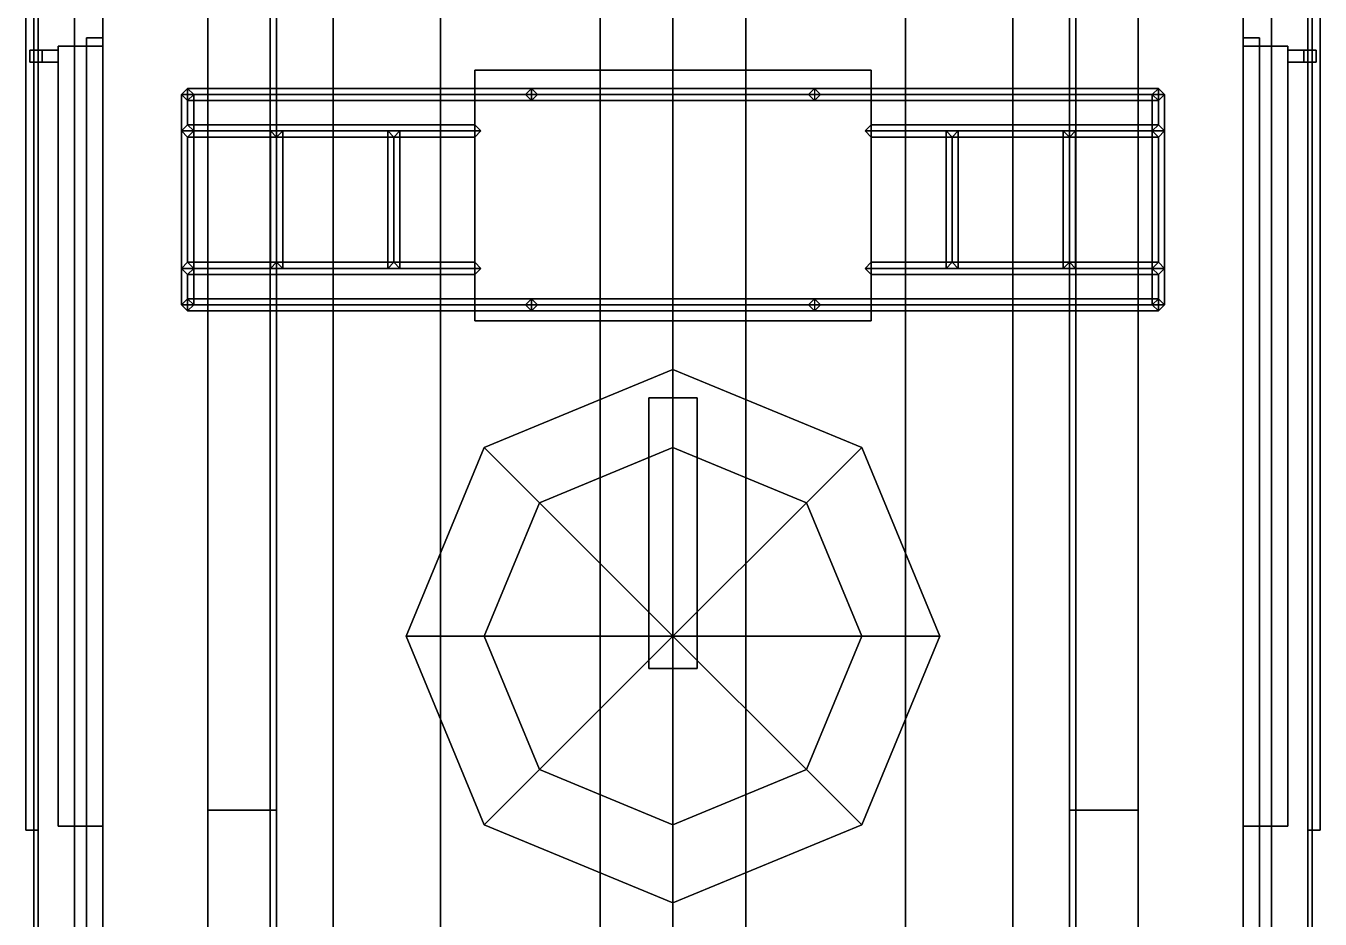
# Model space of a CAD drawing. Header units: millimetres. Extents: x -1.6 to 3, y -4.3 to 7.5.
# Drawn here: x -1.6 to 1.6, y -1.26 to 0.95 of the extents above; entities that cross this region are included whole.
import ezdxf

# ---------------------------------------------------------------- set-up
doc = ezdxf.new("R2010")
doc.units = ezdxf.units.MM

msp = doc.modelspace()

# ---------------------------------------------------------------- linework, layer by layer
for points in [[(-1.15, -3.63, 1.3), (-0.98, -3.63, 1.3), (-0.98, 3.63, 1.3), (-1.15, 3.63, 1.3)], [(-1.15, 3.63, 1.3), (-1.15, 3.63, 1.01), (-1.15, -3.63, 1.01), (-1.15, -3.63, 1.3)], [(-1.15, 3.63, 1.01), (-0.98, 3.63, 1.01), (-0.98, -3.63, 1.01), (-1.15, -3.63, 1.01)], [(-0.98, -3.63, 1.3), (-0.98, -3.63, 1.01), (-0.98, 3.63, 1.01), (-0.98, 3.63, 1.3)], [(0.98, 3.63, 1.3), (0.98, 3.63, 1.01), (0.98, -3.63, 1.01), (0.98, -3.63, 1.3)], [(0.98, -3.63, 1.3), (1.15, -3.63, 1.3), (1.15, 3.63, 1.3), (0.98, 3.63, 1.3)], [(0.98, 3.63, 1.01), (1.15, 3.63, 1.01), (1.15, -3.63, 1.01), (0.98, -3.63, 1.01)], [(1.15, -3.63, 1.3), (1.15, -3.63, 1.01), (1.15, 3.63, 1.01), (1.15, 3.63, 1.3)], [(-1.58, 3.31, -11.02), (-1.58, -3.33, -11.02), (-0.84, -3.33, -10.89), (-0.84, 3.31, -10.89)], [(1.58, 3.31, -11.02), (1.58, -3.33, -11.02), (-1.58, -3.33, -11.02), (-1.58, 3.31, -11.02)], [(-0.84, 3.31, -10.89), (-0.84, -3.33, -10.89), (0.84, -3.33, -10.89), (0.84, 3.31, -10.89)], [(-0.84, 3.31, -10.89), (-0.84, -3.33, -10.89), (-0.18, -3.33, -10.83), (-0.18, 3.31, -10.83)], [(0.84, 3.31, -10.89), (0.84, -3.33, -10.89), (-0.84, -3.33, -10.89), (-0.84, 3.31, -10.89)], [(-0.18, 3.31, -10.83), (-0.18, -3.33, -10.83), (0.18, -3.33, -10.83), (0.18, 3.31, -10.83)], [(0.18, -3.33, -10.83), (0.84, -3.33, -10.89), (0.84, 3.31, -10.89), (0.18, 3.31, -10.83)], [(0.84, -3.33, -10.89), (1.58, -3.33, -11.02), (1.58, 3.31, -11.02), (0.84, 3.31, -10.89)], [(-1.57, 3.29, -4.2), (-1.57, -3.29, -4.2), (-1.57, -3.29, -3.9), (-1.57, 3.29, -3.9)], [(1.57, 3.29, -4.2), (1.57, -3.29, -4.2), (-1.57, -3.29, -4.2), (-1.57, 3.29, -4.2)], [(-1.57, -3.29, -2.58), (-1.48, -3.2, -2.58), (-1.48, 3.2, -2.58), (-1.57, 3.29, -2.58)], [(-1.57, 3.29, -2.58), (-1.57, 3.29, -3.9), (-1.57, -3.29, -3.9), (-1.57, -3.29, -2.58)], [(-1.41, 3.29, -13.54), (-1.41, -3.29, -13.54), (-1.41, -3.29, -11.02), (-1.41, 3.29, -11.02)], [(1.41, 3.29, -13.54), (1.41, -3.29, -13.54), (-1.41, -3.29, -13.54), (-1.41, 3.29, -13.54)], [(1.41, -3.29, -11.02), (1.41, -3.29, -13.54), (1.41, 3.29, -13.54), (1.41, 3.29, -11.02)], [(1.48, -3.2, -2.58), (1.57, -3.29, -2.58), (1.57, 3.29, -2.58), (1.48, 3.2, -2.58)], [(1.57, -3.29, -3.9), (1.57, -3.29, -4.2), (1.57, 3.29, -4.2), (1.57, 3.29, -3.9)], [(1.57, -3.29, -2.58), (1.57, -3.29, -3.9), (1.57, 3.29, -3.9), (1.57, 3.29, -2.58)], [(-1.48, 3.2, -3.9), (-1.48, -3.2, -3.9), (1.48, -3.2, -3.9), (1.48, 3.2, -3.9)], [(-1.48, -3.2, -2.58), (-1.48, -3.2, -3.9), (-1.48, 3.2, -3.9), (-1.48, 3.2, -2.58)], [(1.48, 3.2, -2.58), (1.48, 3.2, -3.9), (1.48, -3.2, -3.9), (1.48, -3.2, -2.58)], [(-0.9959, 3.14, 3.035), (-1.15, 3.14, 2.46), (-1.15, -3.14, 2.46), (-0.9959, -3.14, 3.035)], [(-1.15, 3.14, 2.46), (-0.9959, 3.14, 1.885), (-0.9959, -3.14, 1.885), (-1.15, -3.14, 2.46)], [(-0.575, 3.14, 3.4559), (-0.9959, 3.14, 3.035), (-0.9959, -3.14, 3.035), (-0.575, -3.14, 3.4559)], [(-0.9959, 3.14, 1.885), (-0.575, 3.14, 1.4641), (-0.575, -3.14, 1.4641), (-0.9959, -3.14, 1.885)], [(0, 3.14, 3.61), (-0.575, 3.14, 3.4559), (-0.575, -3.14, 3.4559), (0, -3.14, 3.61)], [(-0.575, 3.14, 1.4641), (0, 3.14, 1.31), (0, -3.14, 1.31), (-0.575, -3.14, 1.4641)], [(0.575, 3.14, 3.4559), (0, 3.14, 3.61), (0, -3.14, 3.61), (0.575, -3.14, 3.4559)], [(0, 3.14, 1.31), (0.575, 3.14, 1.4641), (0.575, -3.14, 1.4641), (0, -3.14, 1.31)], [(0.9959, 3.14, 3.035), (0.575, 3.14, 3.4559), (0.575, -3.14, 3.4559), (0.9959, -3.14, 3.035)], [(0.575, 3.14, 1.4641), (0.9959, 3.14, 1.885), (0.9959, -3.14, 1.885), (0.575, -3.14, 1.4641)], [(1.15, 3.14, 2.46), (0.9959, 3.14, 3.035), (0.9959, -3.14, 3.035), (1.15, -3.14, 2.46)], [(0.9959, 3.14, 1.885), (1.15, 3.14, 2.46), (1.15, -3.14, 2.46), (0.9959, -3.14, 1.885)], [(-1.6, 1.03, -3.89), (-1.6, -1.04, -3.89), (-1.6, -1.04, -2.7), (-1.6, 1.03, -2.7)], [(-1.57, 1.03, -3.89), (-1.57, -1.04, -3.89), (-1.6, -1.04, -3.89), (-1.6, 1.03, -3.89)], [(-1.6, 1.03, -2.7), (-1.6, -1.04, -2.7), (-1.57, -1.04, -2.7), (-1.57, 1.03, -2.7)], [(1.57, 1.03, -2.7), (1.57, -1.04, -2.7), (1.6, -1.04, -2.7), (1.6, 1.03, -2.7)], [(1.6, 1.03, -3.89), (1.6, -1.04, -3.89), (1.57, -1.04, -3.89), (1.57, 1.03, -3.89)], [(1.6, -1.04, -2.7), (1.6, -1.04, -3.89), (1.6, 1.03, -3.89), (1.6, 1.03, -2.7)], [(-1.52, 0.9, -13.2), (-1.52, -1.03, -13.2), (-1.52, -1.03, -11.09), (-1.52, 0.9, -11.09)], [(-1.41, 0.9, -11.09), (-1.41, 0.9, -13.2), (-1.52, 0.9, -13.2), (-1.52, 0.9, -11.09)], [(-1.45, 0.92, -11.09), (-1.45, -3.08, -11.09), (-1.45, -3.08, -11.02), (-1.45, 0.92, -11.02)], [(-1.41, 0.92, -11.02), (-1.41, 0.92, -11.09), (-1.45, 0.92, -11.09), (-1.45, 0.92, -11.02)], [(-1.41, 0.92, -11.09), (-1.41, -3.08, -11.09), (-1.45, -3.08, -11.09), (-1.45, 0.92, -11.09)], [(-1.45, 0.92, -13.27), (-1.45, -3.08, -13.27), (-1.45, -3.08, -13.2), (-1.45, 0.92, -13.2)], [(-1.41, 0.92, -13.2), (-1.41, 0.92, -13.27), (-1.45, 0.92, -13.27), (-1.45, 0.92, -13.2)], [(-1.41, 0.92, -13.27), (-1.41, -3.08, -13.27), (-1.45, -3.08, -13.27), (-1.45, 0.92, -13.27)], [(-1.45, 0.92, -13.2), (-1.45, -3.08, -13.2), (-1.41, -3.08, -13.2), (-1.41, 0.92, -13.2)], [(-1.41, -3.08, -11.02), (-1.41, -3.08, -11.09), (-1.41, 0.92, -11.09), (-1.41, 0.92, -11.02)], [(1.41, 0.92, -11.09), (1.41, -3.08, -11.09), (1.41, -3.08, -11.02), (1.41, 0.92, -11.02)], [(1.45, 0.92, -11.02), (1.45, 0.92, -11.09), (1.41, 0.92, -11.09), (1.41, 0.92, -11.02)], [(1.45, 0.92, -11.09), (1.45, -3.08, -11.09), (1.41, -3.08, -11.09), (1.41, 0.92, -11.09)], [(1.45, 0.92, -13.2), (1.45, 0.92, -13.27), (1.41, 0.92, -13.27), (1.41, 0.92, -13.2)], [(1.45, 0.92, -13.27), (1.45, -3.08, -13.27), (1.41, -3.08, -13.27), (1.41, 0.92, -13.27)], [(1.41, 0.92, -13.2), (1.41, -3.08, -13.2), (1.45, -3.08, -13.2), (1.45, 0.92, -13.2)], [(1.52, 0.9, -11.09), (1.52, 0.9, -13.2), (1.41, 0.9, -13.2), (1.41, 0.9, -11.09)], [(1.45, -3.08, -11.02), (1.45, -3.08, -11.09), (1.45, 0.92, -11.09), (1.45, 0.92, -11.02)], [(1.45, -3.08, -13.2), (1.45, -3.08, -13.27), (1.45, 0.92, -13.27), (1.45, 0.92, -13.2)], [(1.52, -1.03, -11.09), (1.52, -1.03, -13.2), (1.52, 0.9, -13.2), (1.52, 0.9, -11.09)], [(-1.56, 0.89, -12.65), (-1.56, 0.89, -13.15), (-1.59, 0.89, -13.06), (-1.59, 0.89, -12.71)], [(-1.59, 0.86, -13.06), (-1.59, 0.89, -13.06), (-1.56, 0.89, -13.15), (-1.56, 0.86, -13.15)], [(-1.59, 0.89, -12.71), (-1.59, 0.89, -13.06), (-1.59, 0.86, -13.06), (-1.59, 0.86, -12.71)], [(-1.56, 0.86, -12.65), (-1.56, 0.89, -12.65), (-1.59, 0.89, -12.71), (-1.59, 0.86, -12.71)], [(-1.56, 0.86, -13.08), (-1.56, 0.89, -13.08), (-1.56, 0.89, -12.72), (-1.56, 0.86, -12.72)], [(-1.52, 0.86, -13.08), (-1.52, 0.89, -13.08), (-1.56, 0.89, -13.08), (-1.56, 0.86, -13.08)], [(-1.56, 0.86, -13.15), (-1.56, 0.89, -13.15), (-1.52, 0.89, -13.15), (-1.52, 0.86, -13.15)], [(-1.52, 0.89, -13.08), (-1.52, 0.89, -13.15), (-1.56, 0.89, -13.15), (-1.56, 0.89, -13.08)], [(-1.56, 0.86, -12.72), (-1.56, 0.89, -12.72), (-1.52, 0.89, -12.72), (-1.52, 0.86, -12.72)], [(-1.52, 0.89, -12.65), (-1.52, 0.89, -12.72), (-1.56, 0.89, -12.72), (-1.56, 0.89, -12.65)], [(-1.52, 0.86, -12.65), (-1.52, 0.89, -12.65), (-1.56, 0.89, -12.65), (-1.56, 0.86, -12.65)], [(1.56, 0.89, -12.65), (1.56, 0.89, -12.72), (1.52, 0.89, -12.72), (1.52, 0.89, -12.65)], [(1.56, 0.89, -12.72), (1.56, 0.86, -12.72), (1.52, 0.86, -12.72), (1.52, 0.89, -12.72)], [(1.52, 0.89, -12.65), (1.52, 0.86, -12.65), (1.56, 0.86, -12.65), (1.56, 0.89, -12.65)], [(1.56, 0.89, -13.08), (1.56, 0.89, -13.15), (1.52, 0.89, -13.15), (1.52, 0.89, -13.08)], [(1.56, 0.89, -13.15), (1.56, 0.86, -13.15), (1.52, 0.86, -13.15), (1.52, 0.89, -13.15)], [(1.52, 0.89, -13.08), (1.52, 0.86, -13.08), (1.56, 0.86, -13.08), (1.56, 0.89, -13.08)], [(1.59, 0.89, -12.71), (1.59, 0.89, -13.06), (1.56, 0.89, -13.15), (1.56, 0.89, -12.65)], [(1.56, 0.89, -13.08), (1.56, 0.86, -13.08), (1.56, 0.86, -12.72), (1.56, 0.89, -12.72)], [(1.59, 0.89, -13.06), (1.59, 0.86, -13.06), (1.56, 0.86, -13.15), (1.56, 0.89, -13.15)], [(1.56, 0.89, -12.65), (1.56, 0.86, -12.65), (1.59, 0.86, -12.71), (1.59, 0.89, -12.71)], [(1.59, 0.86, -12.71), (1.59, 0.86, -13.06), (1.59, 0.89, -13.06), (1.59, 0.89, -12.71)], [(-1.59, 0.86, -12.71), (-1.59, 0.86, -13.06), (-1.56, 0.86, -13.15), (-1.56, 0.86, -12.65)], [(-1.56, 0.86, -13.08), (-1.56, 0.86, -13.15), (-1.52, 0.86, -13.15), (-1.52, 0.86, -13.08)], [(-1.56, 0.86, -12.65), (-1.56, 0.86, -12.72), (-1.52, 0.86, -12.72), (-1.52, 0.86, -12.65)], [(-0.49, 0.84, 3.7), (-0.49, 0.22, 3.7), (0.49, 0.22, 3.7), (0.49, 0.84, 3.7)], [(-0.49, 0.84, 3.62), (-0.49, 0.22, 3.62), (-0.49, 0.22, 3.7), (-0.49, 0.84, 3.7)], [(0.49, 0.84, 3.7), (0.49, 0.84, 3.62), (-0.49, 0.84, 3.62), (-0.49, 0.84, 3.7)], [(0.49, 0.84, 3.62), (0.49, 0.22, 3.62), (-0.49, 0.22, 3.62), (-0.49, 0.84, 3.62)], [(0.49, 0.22, 3.7), (0.49, 0.22, 3.62), (0.49, 0.84, 3.62), (0.49, 0.84, 3.7)], [(1.52, 0.86, -12.65), (1.52, 0.86, -12.72), (1.56, 0.86, -12.72), (1.56, 0.86, -12.65)], [(1.52, 0.86, -13.08), (1.52, 0.86, -13.15), (1.56, 0.86, -13.15), (1.56, 0.86, -13.08)], [(1.56, 0.86, -12.65), (1.56, 0.86, -13.15), (1.59, 0.86, -13.06), (1.59, 0.86, -12.71)], [(-1.2, 0.795, 3.07), (-1.215, 0.78, 3.07), (-0.35, 0.78, 4.295), (-0.35, 0.795, 4.28)], [(-1.2, 0.795, 2.865), (-1.215, 0.78, 2.88), (-1.215, 0.78, 3.07), (-1.2, 0.795, 3.07)], [(-1.2, 0.705, 2.865), (-1.215, 0.69, 2.88), (-1.215, 0.78, 2.88), (-1.2, 0.795, 2.865)], [(-1.215, 0.78, 3.07), (-1.2, 0.765, 3.07), (-0.35, 0.765, 4.28), (-0.35, 0.78, 4.295)], [(-1.215, 0.78, 2.88), (-1.2, 0.765, 2.895), (-1.2, 0.765, 3.07), (-1.215, 0.78, 3.07)], [(-1.215, 0.69, 2.88), (-1.2, 0.705, 2.895), (-1.2, 0.765, 2.895), (-1.215, 0.78, 2.88)], [(-1.185, 0.78, 3.07), (-1.2, 0.795, 3.07), (-0.35, 0.795, 4.28), (-0.365, 0.78, 4.2435)], [(-1.185, 0.78, 2.88), (-1.2, 0.795, 2.865), (-1.2, 0.795, 3.07), (-1.185, 0.78, 3.07)], [(-1.185, 0.69, 2.88), (-1.2, 0.705, 2.865), (-1.2, 0.795, 2.865), (-1.185, 0.78, 2.88)], [(-1.2, 0.765, 3.07), (-1.185, 0.78, 3.07), (-0.365, 0.78, 4.2435), (-0.35, 0.765, 4.28)], [(-1.2, 0.765, 2.895), (-1.185, 0.78, 2.88), (-1.185, 0.78, 3.07), (-1.2, 0.765, 3.07)], [(-1.2, 0.705, 2.895), (-1.185, 0.69, 2.88), (-1.185, 0.78, 2.88), (-1.2, 0.765, 2.895)], [(-0.35, 0.795, 3.7), (-0.365, 0.78, 3.7), (-0.365, 0.78, 4.2435), (-0.35, 0.795, 4.28)], [(-0.365, 0.78, 3.7), (-0.35, 0.765, 3.7), (-0.35, 0.765, 4.28), (-0.365, 0.78, 4.2435)], [(-0.335, 0.78, 3.7), (-0.35, 0.795, 3.7), (-0.35, 0.795, 4.28), (-0.335, 0.78, 4.265)], [(0.365, 0.78, 4.295), (0.35, 0.795, 4.28), (-0.35, 0.795, 4.28), (-0.35, 0.78, 4.295)], [(0.35, 0.795, 4.28), (0.335, 0.78, 4.265), (-0.335, 0.78, 4.265), (-0.35, 0.795, 4.28)], [(-0.35, 0.765, 3.7), (-0.335, 0.78, 3.7), (-0.335, 0.78, 4.265), (-0.35, 0.765, 4.28)], [(0.35, 0.765, 4.28), (0.365, 0.78, 4.295), (-0.35, 0.78, 4.295), (-0.35, 0.765, 4.28)], [(0.335, 0.78, 4.265), (0.35, 0.765, 4.28), (-0.35, 0.765, 4.28), (-0.335, 0.78, 4.265)], [(0.35, 0.795, 3.7), (0.335, 0.78, 3.7), (0.335, 0.78, 4.265), (0.35, 0.795, 4.28)], [(0.335, 0.78, 3.7), (0.35, 0.765, 3.7), (0.35, 0.765, 4.28), (0.335, 0.78, 4.265)], [(0.365, 0.78, 3.7), (0.35, 0.795, 3.7), (0.35, 0.795, 4.28), (0.365, 0.78, 4.295)], [(1.2, 0.795, 3.07), (1.185, 0.78, 3.07), (0.365, 0.78, 4.2435), (0.35, 0.795, 4.28)], [(1.215, 0.78, 3.07), (1.2, 0.795, 3.07), (0.35, 0.795, 4.28), (0.35, 0.78, 4.295)], [(0.35, 0.765, 3.7), (0.365, 0.78, 3.7), (0.365, 0.78, 4.295), (0.35, 0.765, 4.28)], [(1.185, 0.78, 3.07), (1.2, 0.765, 3.07), (0.35, 0.765, 4.28), (0.365, 0.78, 4.2435)], [(1.2, 0.765, 3.07), (1.215, 0.78, 3.07), (0.35, 0.78, 4.295), (0.35, 0.765, 4.28)], [(1.2, 0.795, 2.865), (1.185, 0.78, 2.88), (1.185, 0.78, 3.07), (1.2, 0.795, 3.07)], [(1.2, 0.705, 2.865), (1.185, 0.69, 2.88), (1.185, 0.78, 2.88), (1.2, 0.795, 2.865)], [(1.2, 0.795, 2.895), (1.185, 0.78, 2.88), (1.185, 0.78, 3.07), (1.2, 0.795, 3.07)], [(1.185, 0.78, 2.88), (1.2, 0.765, 2.895), (1.2, 0.765, 3.07), (1.185, 0.78, 3.07)], [(1.185, 0.69, 2.88), (1.2, 0.705, 2.895), (1.2, 0.765, 2.895), (1.185, 0.78, 2.88)], [(1.185, 0.78, 2.88), (1.2, 0.765, 2.865), (1.2, 0.765, 3.07), (1.185, 0.78, 3.07)], [(1.215, 0.78, 2.88), (1.2, 0.795, 2.865), (1.2, 0.795, 3.07), (1.215, 0.78, 3.07)], [(1.215, 0.69, 2.88), (1.2, 0.705, 2.865), (1.2, 0.795, 2.865), (1.215, 0.78, 2.88)], [(1.215, 0.78, 2.88), (1.2, 0.795, 2.895), (1.2, 0.795, 3.07), (1.215, 0.78, 3.07)], [(1.2, 0.765, 2.895), (1.215, 0.78, 2.88), (1.215, 0.78, 3.07), (1.2, 0.765, 3.07)], [(1.2, 0.705, 2.895), (1.215, 0.69, 2.88), (1.215, 0.78, 2.88), (1.2, 0.765, 2.895)], [(1.2, 0.765, 2.865), (1.215, 0.78, 2.88), (1.215, 0.78, 3.07), (1.2, 0.765, 3.07)], [(-1.2, 0.705, 2.9), (-1.215, 0.69, 2.9), (-0.49, 0.69, 3.69), (-0.49, 0.705, 3.67)], [(-1.2, 0.705, 0.56), (-1.215, 0.69, 0.56), (-1.215, 0.69, 2.9), (-1.2, 0.705, 2.9)], [(-1.185, 0.69, 0.56), (-1.2, 0.675, 0.56), (-1.215, 0.69, 0.56), (-1.2, 0.705, 0.56)], [(-1.185, 0.69, 2.9), (-1.2, 0.705, 2.9), (-0.49, 0.705, 3.67), (-0.475, 0.69, 3.67)], [(-1.185, 0.69, 0.56), (-1.2, 0.705, 0.56), (-1.2, 0.705, 2.9), (-1.185, 0.69, 2.9)], [(1.2, 0.705, 2.9), (1.185, 0.69, 2.9), (0.475, 0.69, 3.67), (0.49, 0.705, 3.67)], [(1.215, 0.69, 2.9), (1.2, 0.705, 2.9), (0.49, 0.705, 3.67), (0.49, 0.69, 3.69)], [(1.2, 0.705, 0.56), (1.185, 0.69, 0.56), (1.185, 0.69, 2.9), (1.2, 0.705, 2.9)], [(1.185, 0.69, 0.56), (1.2, 0.705, 0.56), (1.215, 0.69, 0.56), (1.2, 0.675, 0.56)], [(1.215, 0.69, 0.56), (1.2, 0.705, 0.56), (1.2, 0.705, 2.9), (1.215, 0.69, 2.9)], [(-1.215, 0.69, 2.9), (-1.2, 0.675, 2.9), (-0.49, 0.675, 3.67), (-0.49, 0.69, 3.69)], [(-1.215, 0.69, 0.56), (-1.2, 0.675, 0.56), (-1.2, 0.675, 2.9), (-1.215, 0.69, 2.9)], [(-1.2, 0.365, 0.615), (-1.215, 0.35, 0.63), (-1.215, 0.69, 0.63), (-1.2, 0.675, 0.615)], [(-1.215, 0.35, 0.63), (-1.2, 0.365, 0.645), (-1.2, 0.675, 0.645), (-1.215, 0.69, 0.63)], [(-1.2, 0.365, 1.255), (-1.215, 0.35, 1.27), (-1.215, 0.69, 1.27), (-1.2, 0.675, 1.255)], [(-1.215, 0.35, 1.27), (-1.2, 0.365, 1.285), (-1.2, 0.675, 1.285), (-1.215, 0.69, 1.27)], [(-1.2, 0.365, 0.915), (-1.215, 0.35, 0.93), (-1.215, 0.69, 0.93), (-1.2, 0.675, 0.915)], [(-1.215, 0.35, 0.93), (-1.2, 0.365, 0.945), (-1.2, 0.675, 0.945), (-1.215, 0.69, 0.93)], [(-1.2, 0.365, 1.905), (-1.215, 0.35, 1.92), (-1.215, 0.69, 1.92), (-1.2, 0.675, 1.905)], [(-1.215, 0.35, 1.92), (-1.2, 0.365, 1.935), (-1.2, 0.675, 1.935), (-1.215, 0.69, 1.92)], [(-1.2, 0.365, 1.595), (-1.215, 0.35, 1.61), (-1.215, 0.69, 1.61), (-1.2, 0.675, 1.595)], [(-1.215, 0.35, 1.61), (-1.2, 0.365, 1.625), (-1.2, 0.675, 1.625), (-1.215, 0.69, 1.61)], [(-1.2, 0.365, 2.205), (-1.215, 0.35, 2.22), (-1.215, 0.69, 2.22), (-1.2, 0.675, 2.205)], [(-1.215, 0.35, 2.22), (-1.2, 0.365, 2.235), (-1.2, 0.675, 2.235), (-1.215, 0.69, 2.22)], [(-1.2, 0.365, 2.805), (-1.215, 0.35, 2.82), (-1.215, 0.69, 2.82), (-1.2, 0.675, 2.805)], [(-1.215, 0.35, 2.82), (-1.2, 0.365, 2.835), (-1.2, 0.675, 2.835), (-1.215, 0.69, 2.82)], [(-1.2, 0.365, 2.525), (-1.215, 0.35, 2.54), (-1.215, 0.69, 2.54), (-1.2, 0.675, 2.525)], [(-1.215, 0.35, 2.54), (-1.2, 0.365, 2.555), (-1.2, 0.675, 2.555), (-1.215, 0.69, 2.54)], [(-1.2, 0.675, 2.9), (-1.185, 0.69, 2.9), (-0.475, 0.69, 3.67), (-0.49, 0.675, 3.67)], [(-1.2, 0.675, 0.56), (-1.185, 0.69, 0.56), (-1.185, 0.69, 2.9), (-1.2, 0.675, 2.9)], [(-1.185, 0.35, 0.63), (-1.2, 0.365, 0.615), (-1.2, 0.675, 0.615), (-1.185, 0.69, 0.63)], [(-1.2, 0.365, 0.645), (-1.185, 0.35, 0.63), (-1.185, 0.69, 0.63), (-1.2, 0.675, 0.645)], [(-1.185, 0.35, 1.27), (-1.2, 0.365, 1.255), (-1.2, 0.675, 1.255), (-1.185, 0.69, 1.27)], [(-1.2, 0.365, 1.285), (-1.185, 0.35, 1.27), (-1.185, 0.69, 1.27), (-1.2, 0.675, 1.285)], [(-1.185, 0.35, 0.93), (-1.2, 0.365, 0.915), (-1.2, 0.675, 0.915), (-1.185, 0.69, 0.93)], [(-1.2, 0.365, 0.945), (-1.185, 0.35, 0.93), (-1.185, 0.69, 0.93), (-1.2, 0.675, 0.945)], [(-1.185, 0.35, 1.92), (-1.2, 0.365, 1.905), (-1.2, 0.675, 1.905), (-1.185, 0.69, 1.92)], [(-1.2, 0.365, 1.935), (-1.185, 0.35, 1.92), (-1.185, 0.69, 1.92), (-1.2, 0.675, 1.935)], [(-1.185, 0.35, 1.61), (-1.2, 0.365, 1.595), (-1.2, 0.675, 1.595), (-1.185, 0.69, 1.61)], [(-1.2, 0.365, 1.625), (-1.185, 0.35, 1.61), (-1.185, 0.69, 1.61), (-1.2, 0.675, 1.625)], [(-1.185, 0.35, 2.22), (-1.2, 0.365, 2.205), (-1.2, 0.675, 2.205), (-1.185, 0.69, 2.22)], [(-1.2, 0.365, 2.235), (-1.185, 0.35, 2.22), (-1.185, 0.69, 2.22), (-1.2, 0.675, 2.235)], [(-1.185, 0.35, 2.82), (-1.2, 0.365, 2.805), (-1.2, 0.675, 2.805), (-1.185, 0.69, 2.82)], [(-1.2, 0.365, 2.835), (-1.185, 0.35, 2.82), (-1.185, 0.69, 2.82), (-1.2, 0.675, 2.835)], [(-1.185, 0.35, 2.54), (-1.2, 0.365, 2.525), (-1.2, 0.675, 2.525), (-1.185, 0.69, 2.54)], [(-1.2, 0.365, 2.555), (-1.185, 0.35, 2.54), (-1.185, 0.69, 2.54), (-1.2, 0.675, 2.555)], [(-0.98, 0.365, 3.125), (-0.995, 0.35, 3.14), (-0.995, 0.69, 3.14), (-0.98, 0.675, 3.125)], [(-0.995, 0.35, 3.14), (-0.98, 0.365, 3.155), (-0.98, 0.675, 3.155), (-0.995, 0.69, 3.14)], [(-0.965, 0.35, 3.14), (-0.98, 0.365, 3.125), (-0.98, 0.675, 3.125), (-0.965, 0.69, 3.14)], [(-0.98, 0.365, 3.155), (-0.965, 0.35, 3.14), (-0.965, 0.69, 3.14), (-0.98, 0.675, 3.155)], [(-0.69, 0.365, 3.435), (-0.705, 0.35, 3.45), (-0.705, 0.69, 3.45), (-0.69, 0.675, 3.435)], [(-0.705, 0.35, 3.45), (-0.69, 0.365, 3.465), (-0.69, 0.675, 3.465), (-0.705, 0.69, 3.45)], [(-0.675, 0.35, 3.45), (-0.69, 0.365, 3.435), (-0.69, 0.675, 3.435), (-0.675, 0.69, 3.45)], [(-0.69, 0.365, 3.465), (-0.675, 0.35, 3.45), (-0.675, 0.69, 3.45), (-0.69, 0.675, 3.465)], [(1.185, 0.69, 2.9), (1.2, 0.675, 2.9), (0.49, 0.675, 3.67), (0.475, 0.69, 3.67)], [(1.2, 0.675, 2.9), (1.215, 0.69, 2.9), (0.49, 0.69, 3.69), (0.49, 0.675, 3.67)], [(0.69, 0.675, 3.465), (0.675, 0.69, 3.45), (0.675, 0.35, 3.45), (0.69, 0.365, 3.465)], [(0.675, 0.69, 3.45), (0.69, 0.675, 3.435), (0.69, 0.365, 3.435), (0.675, 0.35, 3.45)], [(0.705, 0.69, 3.45), (0.69, 0.675, 3.465), (0.69, 0.365, 3.465), (0.705, 0.35, 3.45)], [(0.69, 0.675, 3.435), (0.705, 0.69, 3.45), (0.705, 0.35, 3.45), (0.69, 0.365, 3.435)], [(0.98, 0.675, 3.155), (0.965, 0.69, 3.14), (0.965, 0.35, 3.14), (0.98, 0.365, 3.155)], [(0.965, 0.69, 3.14), (0.98, 0.675, 3.125), (0.98, 0.365, 3.125), (0.965, 0.35, 3.14)], [(0.995, 0.69, 3.14), (0.98, 0.675, 3.155), (0.98, 0.365, 3.155), (0.995, 0.35, 3.14)], [(0.98, 0.675, 3.125), (0.995, 0.69, 3.14), (0.995, 0.35, 3.14), (0.98, 0.365, 3.125)], [(1.185, 0.69, 0.56), (1.2, 0.675, 0.56), (1.2, 0.675, 2.9), (1.185, 0.69, 2.9)], [(1.2, 0.675, 0.645), (1.185, 0.69, 0.63), (1.185, 0.35, 0.63), (1.2, 0.365, 0.645)], [(1.185, 0.69, 0.63), (1.2, 0.675, 0.615), (1.2, 0.365, 0.615), (1.185, 0.35, 0.63)], [(1.2, 0.675, 0.945), (1.185, 0.69, 0.93), (1.185, 0.35, 0.93), (1.2, 0.365, 0.945)], [(1.185, 0.69, 0.93), (1.2, 0.675, 0.915), (1.2, 0.365, 0.915), (1.185, 0.35, 0.93)], [(1.2, 0.675, 1.285), (1.185, 0.69, 1.27), (1.185, 0.35, 1.27), (1.2, 0.365, 1.285)], [(1.185, 0.69, 1.27), (1.2, 0.675, 1.255), (1.2, 0.365, 1.255), (1.185, 0.35, 1.27)], [(1.185, 0.69, 1.92), (1.2, 0.675, 1.905), (1.2, 0.365, 1.905), (1.185, 0.35, 1.92)], [(1.2, 0.675, 1.625), (1.185, 0.69, 1.61), (1.185, 0.35, 1.61), (1.2, 0.365, 1.625)], [(1.185, 0.69, 1.61), (1.2, 0.675, 1.595), (1.2, 0.365, 1.595), (1.185, 0.35, 1.61)], [(1.2, 0.675, 2.235), (1.185, 0.69, 2.22), (1.185, 0.35, 2.22), (1.2, 0.365, 2.235)], [(1.185, 0.69, 2.22), (1.2, 0.675, 2.205), (1.2, 0.365, 2.205), (1.185, 0.35, 2.22)], [(1.2, 0.675, 1.935), (1.185, 0.69, 1.92), (1.185, 0.35, 1.92), (1.2, 0.365, 1.935)], [(1.2, 0.675, 2.555), (1.185, 0.69, 2.54), (1.185, 0.35, 2.54), (1.2, 0.365, 2.555)], [(1.185, 0.69, 2.54), (1.2, 0.675, 2.525), (1.2, 0.365, 2.525), (1.185, 0.35, 2.54)], [(1.2, 0.675, 2.835), (1.185, 0.69, 2.82), (1.185, 0.35, 2.82), (1.2, 0.365, 2.835)], [(1.185, 0.69, 2.82), (1.2, 0.675, 2.805), (1.2, 0.365, 2.805), (1.185, 0.35, 2.82)], [(1.2, 0.675, 0.56), (1.215, 0.69, 0.56), (1.215, 0.69, 2.9), (1.2, 0.675, 2.9)], [(1.215, 0.69, 0.63), (1.2, 0.675, 0.645), (1.2, 0.365, 0.645), (1.215, 0.35, 0.63)], [(1.2, 0.675, 0.615), (1.215, 0.69, 0.63), (1.215, 0.35, 0.63), (1.2, 0.365, 0.615)], [(1.215, 0.69, 0.93), (1.2, 0.675, 0.945), (1.2, 0.365, 0.945), (1.215, 0.35, 0.93)], [(1.2, 0.675, 0.915), (1.215, 0.69, 0.93), (1.215, 0.35, 0.93), (1.2, 0.365, 0.915)], [(1.215, 0.69, 1.27), (1.2, 0.675, 1.285), (1.2, 0.365, 1.285), (1.215, 0.35, 1.27)], [(1.2, 0.675, 1.255), (1.215, 0.69, 1.27), (1.215, 0.35, 1.27), (1.2, 0.365, 1.255)], [(1.2, 0.675, 1.905), (1.215, 0.69, 1.92), (1.215, 0.35, 1.92), (1.2, 0.365, 1.905)], [(1.215, 0.69, 1.61), (1.2, 0.675, 1.625), (1.2, 0.365, 1.625), (1.215, 0.35, 1.61)], [(1.2, 0.675, 1.595), (1.215, 0.69, 1.61), (1.215, 0.35, 1.61), (1.2, 0.365, 1.595)], [(1.215, 0.69, 2.22), (1.2, 0.675, 2.235), (1.2, 0.365, 2.235), (1.215, 0.35, 2.22)], [(1.2, 0.675, 2.205), (1.215, 0.69, 2.22), (1.215, 0.35, 2.22), (1.2, 0.365, 2.205)], [(1.215, 0.69, 1.92), (1.2, 0.675, 1.935), (1.2, 0.365, 1.935), (1.215, 0.35, 1.92)], [(1.215, 0.69, 2.54), (1.2, 0.675, 2.555), (1.2, 0.365, 2.555), (1.215, 0.35, 2.54)], [(1.2, 0.675, 2.525), (1.215, 0.69, 2.54), (1.215, 0.35, 2.54), (1.2, 0.365, 2.525)], [(1.215, 0.69, 2.82), (1.2, 0.675, 2.835), (1.2, 0.365, 2.835), (1.215, 0.35, 2.82)], [(1.2, 0.675, 2.805), (1.215, 0.69, 2.82), (1.215, 0.35, 2.82), (1.2, 0.365, 2.805)], [(-1.2, 0.365, 2.9), (-1.215, 0.35, 2.9), (-0.49, 0.35, 3.69), (-0.49, 0.365, 3.67)], [(-1.2, 0.365, 0.56), (-1.215, 0.35, 0.56), (-1.215, 0.35, 2.9), (-1.2, 0.365, 2.9)], [(-1.185, 0.35, 0.56), (-1.2, 0.335, 0.56), (-1.215, 0.35, 0.56), (-1.2, 0.365, 0.56)], [(-1.185, 0.35, 2.9), (-1.2, 0.365, 2.9), (-0.49, 0.365, 3.67), (-0.475, 0.35, 3.67)], [(-1.185, 0.35, 0.56), (-1.2, 0.365, 0.56), (-1.2, 0.365, 2.9), (-1.185, 0.35, 2.9)], [(1.2, 0.365, 2.9), (1.185, 0.35, 2.9), (0.475, 0.35, 3.67), (0.49, 0.365, 3.67)], [(1.215, 0.35, 2.9), (1.2, 0.365, 2.9), (0.49, 0.365, 3.67), (0.49, 0.35, 3.69)], [(1.2, 0.365, 0.56), (1.185, 0.35, 0.56), (1.185, 0.35, 2.9), (1.2, 0.365, 2.9)], [(1.185, 0.35, 0.56), (1.2, 0.365, 0.56), (1.215, 0.35, 0.56), (1.2, 0.335, 0.56)], [(1.215, 0.35, 0.56), (1.2, 0.365, 0.56), (1.2, 0.365, 2.9), (1.215, 0.35, 2.9)], [(-1.215, 0.35, 2.9), (-1.2, 0.335, 2.9), (-0.49, 0.335, 3.67), (-0.49, 0.35, 3.69)], [(-1.215, 0.35, 0.56), (-1.2, 0.335, 0.56), (-1.2, 0.335, 2.9), (-1.215, 0.35, 2.9)], [(-1.215, 0.35, 2.88), (-1.2, 0.335, 2.865), (-1.2, 0.245, 2.865), (-1.215, 0.26, 2.88)], [(-1.2, 0.335, 2.895), (-1.215, 0.35, 2.88), (-1.215, 0.26, 2.88), (-1.2, 0.275, 2.895)], [(-1.2, 0.335, 2.9), (-1.185, 0.35, 2.9), (-0.475, 0.35, 3.67), (-0.49, 0.335, 3.67)], [(-1.2, 0.335, 0.56), (-1.185, 0.35, 0.56), (-1.185, 0.35, 2.9), (-1.2, 0.335, 2.9)], [(-1.2, 0.335, 2.865), (-1.185, 0.35, 2.88), (-1.185, 0.26, 2.88), (-1.2, 0.245, 2.865)], [(-1.185, 0.35, 2.88), (-1.2, 0.335, 2.895), (-1.2, 0.275, 2.895), (-1.185, 0.26, 2.88)], [(1.185, 0.35, 2.9), (1.2, 0.335, 2.9), (0.49, 0.335, 3.67), (0.475, 0.35, 3.67)], [(1.2, 0.335, 2.9), (1.215, 0.35, 2.9), (0.49, 0.35, 3.69), (0.49, 0.335, 3.67)], [(1.185, 0.35, 0.56), (1.2, 0.335, 0.56), (1.2, 0.335, 2.9), (1.185, 0.35, 2.9)], [(1.185, 0.35, 2.88), (1.2, 0.335, 2.865), (1.2, 0.245, 2.865), (1.185, 0.26, 2.88)], [(1.2, 0.335, 2.895), (1.185, 0.35, 2.88), (1.185, 0.26, 2.88), (1.2, 0.275, 2.895)], [(1.2, 0.335, 0.56), (1.215, 0.35, 0.56), (1.215, 0.35, 2.9), (1.2, 0.335, 2.9)], [(1.2, 0.335, 2.865), (1.215, 0.35, 2.88), (1.215, 0.26, 2.88), (1.2, 0.245, 2.865)], [(1.215, 0.35, 2.88), (1.2, 0.335, 2.895), (1.2, 0.275, 2.895), (1.215, 0.26, 2.88)], [(-1.2, 0.275, 2.895), (-1.215, 0.26, 2.88), (-1.215, 0.26, 3.07), (-1.2, 0.275, 3.07)], [(-1.2, 0.275, 3.07), (-1.215, 0.26, 3.07), (-0.35, 0.26, 4.295), (-0.35, 0.275, 4.28)], [(-1.215, 0.26, 2.88), (-1.2, 0.245, 2.865), (-1.2, 0.245, 3.07), (-1.215, 0.26, 3.07)], [(-1.215, 0.26, 3.07), (-1.2, 0.245, 3.07), (-0.35, 0.245, 4.28), (-0.35, 0.26, 4.295)], [(-1.185, 0.26, 2.88), (-1.2, 0.275, 2.895), (-1.2, 0.275, 3.07), (-1.185, 0.26, 3.07)], [(-1.185, 0.26, 3.07), (-1.2, 0.275, 3.07), (-0.35, 0.275, 4.28), (-0.365, 0.26, 4.2435)], [(-1.2, 0.245, 2.865), (-1.185, 0.26, 2.88), (-1.185, 0.26, 3.07), (-1.2, 0.245, 3.07)], [(-1.2, 0.245, 3.07), (-1.185, 0.26, 3.07), (-0.365, 0.26, 4.2435), (-0.35, 0.245, 4.28)], [(-0.35, 0.275, 3.7), (-0.365, 0.26, 3.7), (-0.365, 0.26, 4.2435), (-0.35, 0.275, 4.28)], [(-0.365, 0.26, 3.7), (-0.35, 0.245, 3.7), (-0.35, 0.245, 4.28), (-0.365, 0.26, 4.2435)], [(-0.335, 0.26, 3.7), (-0.35, 0.275, 3.7), (-0.35, 0.275, 4.28), (-0.335, 0.26, 4.265)], [(0.365, 0.26, 4.295), (0.35, 0.275, 4.28), (-0.35, 0.275, 4.28), (-0.35, 0.26, 4.295)], [(0.35, 0.275, 4.28), (0.335, 0.26, 4.265), (-0.335, 0.26, 4.265), (-0.35, 0.275, 4.28)], [(-0.35, 0.245, 3.7), (-0.335, 0.26, 3.7), (-0.335, 0.26, 4.265), (-0.35, 0.245, 4.28)], [(0.35, 0.245, 4.28), (0.365, 0.26, 4.295), (-0.35, 0.26, 4.295), (-0.35, 0.245, 4.28)], [(0.335, 0.26, 4.265), (0.35, 0.245, 4.28), (-0.35, 0.245, 4.28), (-0.335, 0.26, 4.265)], [(0.35, 0.275, 3.7), (0.335, 0.26, 3.7), (0.335, 0.26, 4.265), (0.35, 0.275, 4.28)], [(0.335, 0.26, 3.7), (0.35, 0.245, 3.7), (0.35, 0.245, 4.28), (0.335, 0.26, 4.265)], [(1.215, 0.26, 3.07), (1.2, 0.275, 3.07), (0.35, 0.275, 4.28), (0.35, 0.26, 4.295)], [(1.2, 0.275, 3.07), (1.185, 0.26, 3.07), (0.365, 0.26, 4.2435), (0.35, 0.275, 4.28)], [(0.365, 0.26, 3.7), (0.35, 0.275, 3.7), (0.35, 0.275, 4.28), (0.365, 0.26, 4.295)], [(1.2, 0.245, 3.07), (1.215, 0.26, 3.07), (0.35, 0.26, 4.295), (0.35, 0.245, 4.28)], [(1.185, 0.26, 3.07), (1.2, 0.245, 3.07), (0.35, 0.245, 4.28), (0.365, 0.26, 4.2435)], [(0.35, 0.245, 3.7), (0.365, 0.26, 3.7), (0.365, 0.26, 4.295), (0.35, 0.245, 4.28)], [(1.2, 0.275, 2.895), (1.185, 0.26, 2.88), (1.185, 0.26, 3.07), (1.2, 0.275, 3.07)], [(1.185, 0.26, 2.88), (1.2, 0.245, 2.865), (1.2, 0.245, 3.07), (1.185, 0.26, 3.07)], [(1.215, 0.26, 2.88), (1.2, 0.275, 2.895), (1.2, 0.275, 3.07), (1.215, 0.26, 3.07)], [(1.2, 0.245, 2.865), (1.215, 0.26, 2.88), (1.215, 0.26, 3.07), (1.2, 0.245, 3.07)], [(-0.49, 0.22, 3.7), (-0.49, 0.22, 3.62), (0.49, 0.22, 3.62), (0.49, 0.22, 3.7)], [(0, -0.0933, 4.28), (0, 0.1, 4.14), (-0.4667, -0.0933, 4.14), (-0.33, -0.23, 4.28)], [(0, 0.1, 3.61), (-0.4667, -0.0933, 3.47), (-0.4667, -0.0933, 4.14), (0, 0.1, 4.14)], [(0.33, -0.23, 4.28), (0.4667, -0.0933, 4.14), (0, 0.1, 4.14), (0, -0.0933, 4.28)], [(0.4667, -0.0933, 3.47), (0, 0.1, 3.61), (0, 0.1, 4.14), (0.4667, -0.0933, 4.14)], [(-0.06, 0.03, 4.45), (-0.06, -0.64, 4.45), (0.06, -0.64, 4.45), (0.06, 0.03, 4.45)], [(-0.06, 0.03, 4.19), (-0.06, -0.64, 4.31), (-0.06, -0.64, 4.45), (-0.06, 0.03, 4.45)], [(0.06, 0.03, 4.45), (0.06, 0.03, 4.19), (-0.06, 0.03, 4.19), (-0.06, 0.03, 4.45)], [(0.06, -0.64, 4.45), (0.06, -0.64, 4.31), (0.06, 0.03, 4.19), (0.06, 0.03, 4.45)], [(-0.33, -0.23, 4.28), (-0.4667, -0.0933, 4.14), (-0.66, -0.56, 4.14), (-0.4667, -0.56, 4.28)], [(-0.4667, -0.0933, 3.47), (-0.66, -0.56, 3.35), (-0.66, -0.56, 4.14), (-0.4667, -0.0933, 4.14)], [(0, -0.56, 4.32), (0, -0.0933, 4.28), (-0.33, -0.23, 4.28), (0, -0.56, 4.32)], [(0, -0.56, 4.32), (0.33, -0.23, 4.28), (0, -0.0933, 4.28), (0, -0.56, 4.32)], [(0.4667, -0.56, 4.28), (0.66, -0.56, 4.14), (0.4667, -0.0933, 4.14), (0.33, -0.23, 4.28)], [(0.66, -0.56, 3.35), (0.4667, -0.0933, 3.47), (0.4667, -0.0933, 4.14), (0.66, -0.56, 4.14)], [(0, -0.56, 4.32), (-0.33, -0.23, 4.28), (-0.4667, -0.56, 4.28), (0, -0.56, 4.32)], [(0, -0.56, 4.32), (0.4667, -0.56, 4.28), (0.33, -0.23, 4.28), (0, -0.56, 4.32)], [(-0.4667, -0.56, 4.28), (-0.66, -0.56, 4.14), (-0.4667, -1.0267, 4.14), (-0.33, -0.89, 4.28)], [(-0.66, -0.56, 3.35), (-0.4667, -1.0267, 3.47), (-0.4667, -1.0267, 4.14), (-0.66, -0.56, 4.14)], [(0, -0.56, 4.32), (-0.4667, -0.56, 4.28), (-0.33, -0.89, 4.28), (0, -0.56, 4.32)], [(0, -0.56, 4.32), (-0.33, -0.89, 4.28), (0, -1.0267, 4.28), (0, -0.56, 4.32)], [(0, -0.56, 4.32), (0, -1.0267, 4.28), (0.33, -0.89, 4.29), (0, -0.56, 4.32)], [(0, -0.56, 4.32), (0.33, -0.89, 4.29), (0.4667, -0.56, 4.28), (0, -0.56, 4.32)], [(0.33, -0.89, 4.29), (0.4667, -1.0267, 4.14), (0.66, -0.56, 4.14), (0.4667, -0.56, 4.28)], [(0.4667, -1.0267, 3.47), (0.66, -0.56, 3.35), (0.66, -0.56, 4.14), (0.4667, -1.0267, 4.14)], [(-0.06, -0.64, 4.45), (-0.06, -0.64, 4.31), (0.06, -0.64, 4.31), (0.06, -0.64, 4.45)], [(-0.33, -0.89, 4.28), (-0.4667, -1.0267, 4.14), (0, -1.22, 4.14), (0, -1.0267, 4.28)], [(0, -1.0267, 4.28), (0, -1.22, 4.14), (0.4667, -1.0267, 4.14), (0.33, -0.89, 4.29)], [(-1.15, -0.99, 0.96), (-0.98, -0.99, 0.96), (-0.98, -1.35, 0.83), (-1.15, -1.35, 0.83)], [(-0.98, -0.99, 1.01), (-0.98, -0.99, 0.96), (-1.15, -0.99, 0.96), (-1.15, -0.99, 1.01)], [(-1.15, -0.99, 1.01), (-1.15, -0.99, 0.96), (-1.15, -1.35, 0.83), (-1.15, -1.49, 1.01)], [(-0.98, -1.49, 1.01), (-0.98, -1.35, 0.83), (-0.98, -0.99, 0.96), (-0.98, -0.99, 1.01)], [(0.98, -0.99, 1.01), (0.98, -0.99, 0.96), (0.98, -1.35, 0.83), (0.98, -1.49, 1.01)], [(1.15, -0.99, 1.01), (1.15, -0.99, 0.96), (0.98, -0.99, 0.96), (0.98, -0.99, 1.01)], [(0.98, -0.99, 0.96), (1.15, -0.99, 0.96), (1.15, -1.35, 0.83), (0.98, -1.35, 0.83)], [(1.15, -1.49, 1.01), (1.15, -1.35, 0.83), (1.15, -0.99, 0.96), (1.15, -0.99, 1.01)], [(-1.6, -1.04, -2.7), (-1.6, -1.04, -3.89), (-1.57, -1.04, -3.89), (-1.57, -1.04, -2.7)], [(-1.52, -1.03, -11.09), (-1.52, -1.03, -13.2), (-1.41, -1.03, -13.2), (-1.41, -1.03, -11.09)], [(-0.4667, -1.0267, 3.47), (0, -1.22, 3.61), (0, -1.22, 4.14), (-0.4667, -1.0267, 4.14)], [(0, -1.22, 3.61), (0.4667, -1.0267, 3.47), (0.4667, -1.0267, 4.14), (0, -1.22, 4.14)], [(1.41, -1.03, -11.09), (1.41, -1.03, -13.2), (1.52, -1.03, -13.2), (1.52, -1.03, -11.09)], [(1.57, -1.04, -2.7), (1.57, -1.04, -3.89), (1.6, -1.04, -3.89), (1.6, -1.04, -2.7)]]:
    msp.add_3dface(points)

doc.saveas('drawing.dxf')
